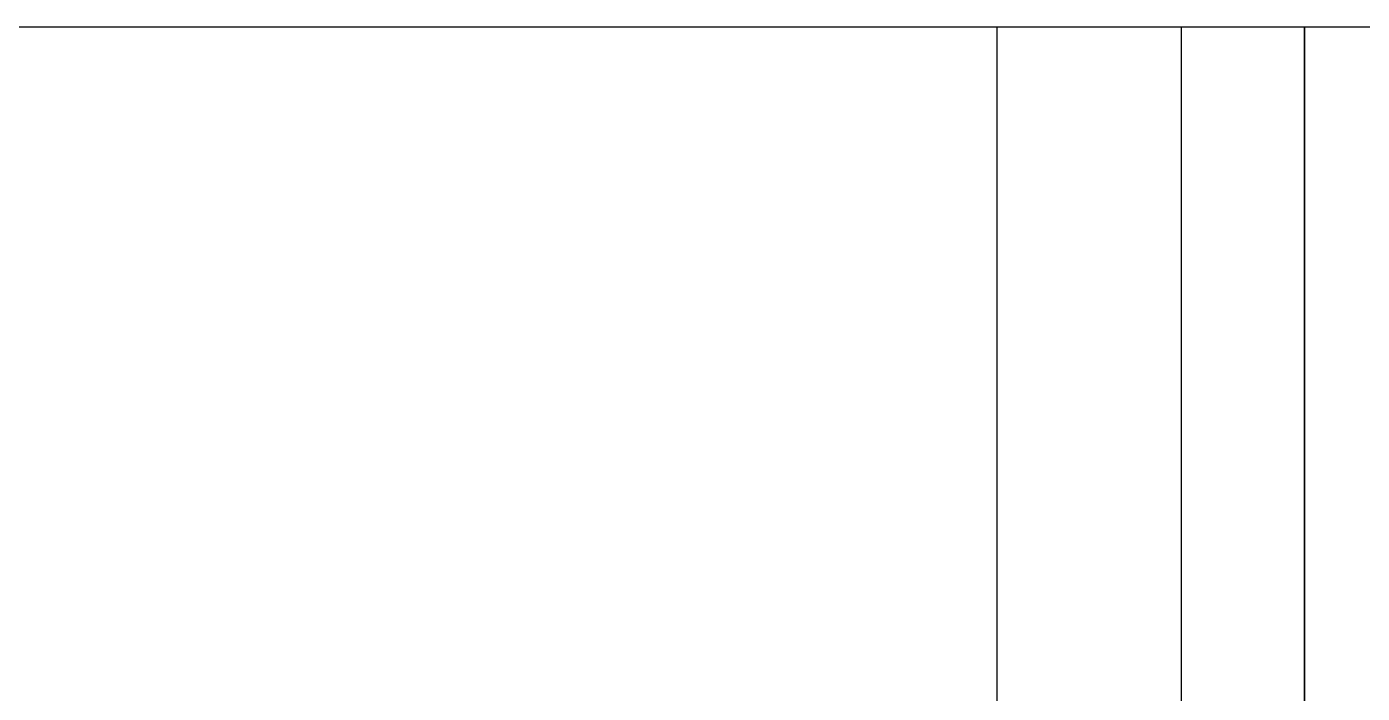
# Model space of a CAD drawing. Extents: x 3.27 to 9.48, y 3.29 to 7.63.
# Drawn here: x 3.3895 to 3.4621, y 4.5028 to 4.5391 of the extents above; entities that cross this region are included whole.
import ezdxf

# ---------------------------------------------------------------- set-up
doc = ezdxf.new("R2010")
doc.units = 0
doc.layers.add('HIDDEN_EDGES_ANSI_', color=7, linetype='CONTINUOUS')
doc.layers.add('VISIBLE_EDGES_ANSI_', color=7, linetype='CONTINUOUS')

msp = doc.modelspace()

# ---------------------------------------------------------------- linework, layer by layer
at = {"layer": 'HIDDEN_EDGES_ANSI_'}
for p, q in [((3.442193, 4.5391), (3.442193, 4.350124)), ((3.452232, 4.352477), (3.452232, 4.5391)), ((3.458925, 4.352477), (3.458925, 4.5391)), ((3.458925, 4.5391), (3.458925, 4.352092))]:
    msp.add_line(p, q, dxfattribs=at)
at = {"layer": 'VISIBLE_EDGES_ANSI_'}
msp.add_line((3.284319, 4.5391), (3.51739, 4.5391), dxfattribs=at)

doc.saveas('drawing.dxf')
